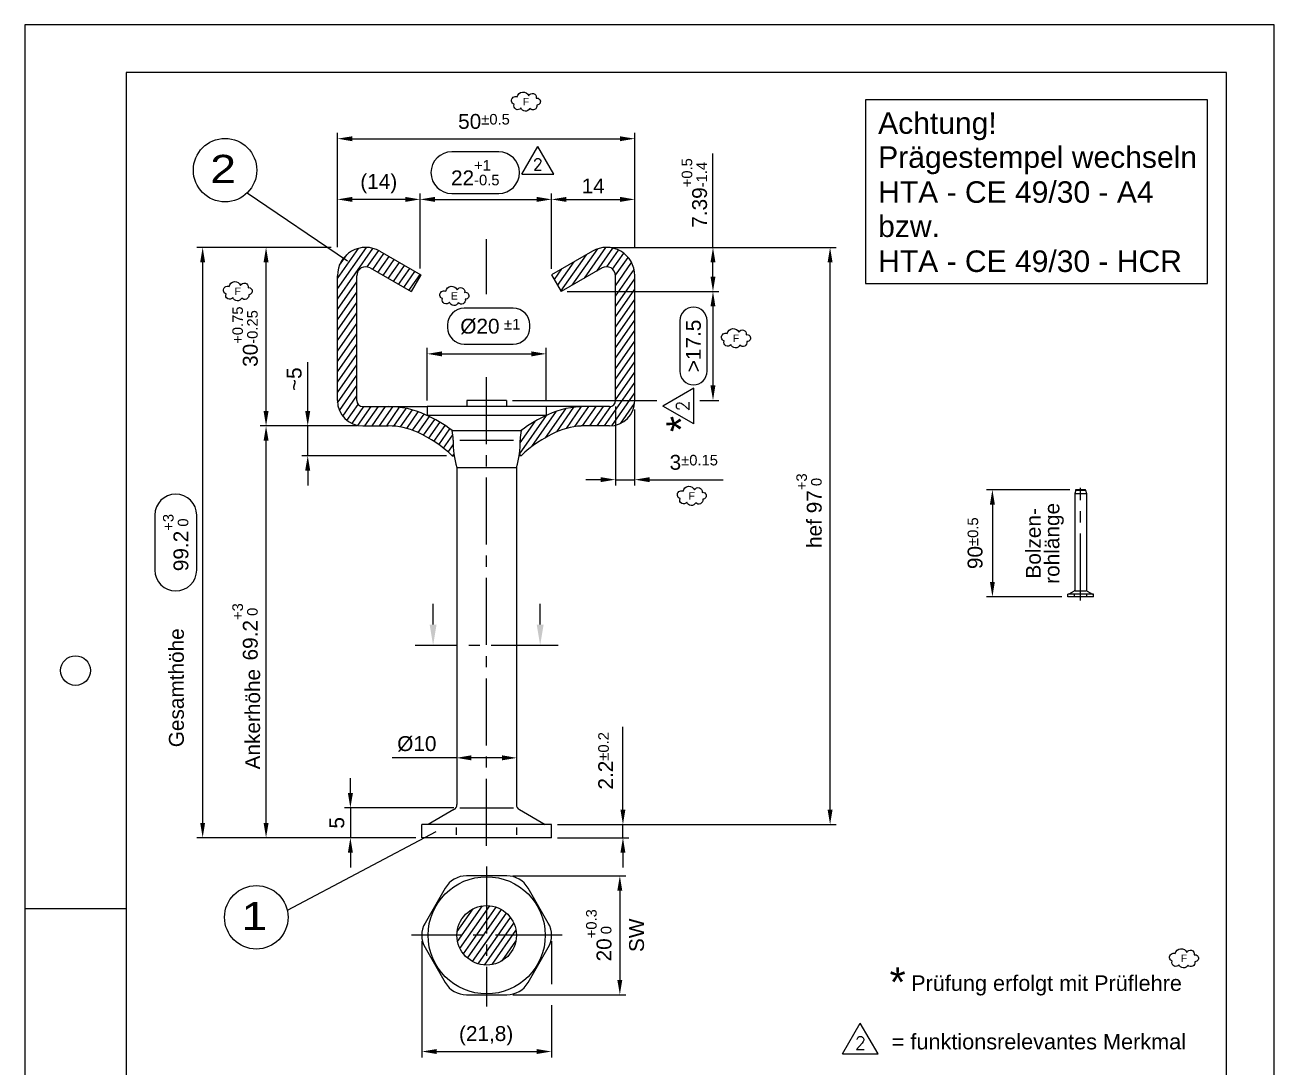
# Model space of a CAD drawing. Extents: x 671 to 881, y 43 to 340.
# Drawn here: x 671 to 881, y 165.2 to 340.3 of the extents above; entities that cross this region are included whole.
import ezdxf
from ezdxf.enums import TextEntityAlignment as Align

# ---------------------------------------------------------------- set-up
doc = ezdxf.new("R2010")
doc.units = 0
doc.header["$LTSCALE"] = 15
doc.header["$PDMODE"] = 3
doc.header["$PDSIZE"] = -3
doc.linetypes.add('MITTE2', pattern=[1.125, 0.75, -0.125, 0.125, -0.125])
doc.layers.get('0').update_dxf_attribs({"linetype": 'CONTINUOUS'})
doc.layers.get('DEFPOINTS').update_dxf_attribs({"linetype": 'CONTINUOUS'})
for name, color, linetype in [('1', 1, 'CONTINUOUS'), ('ACHSEN', 1, 'MITTE2'), ('Bemassung', 1, 'CONTINUOUS'), ('MASSLINIEN', 2, 'CONTINUOUS'), ('RAHMEN', 7, 'CONTINUOUS'), ('SCHRAFFUR', 1, 'CONTINUOUS'), ('Text', 7, 'CONTINUOUS'), ('TEXT3', 3, 'CONTINUOUS')]:
    doc.layers.add(name, color=color, linetype=linetype)
doc.layers.add('AM_5', color=3, linetype='CONTINUOUS', lineweight=25)
doc.styles.add('ARIAL', font='arial.ttf', dxfattribs={"height": 5})
doc.styles.add('ARIAL03', font='arial.ttf', dxfattribs={"height": 3})
doc.styles.add('Bemassung', font='arial.ttf', dxfattribs={"height": 2.5})
doc.styles.add('DREI', font='arial.ttf', dxfattribs={"height": 2.5})
doc.styles.get("Standard").update_dxf_attribs({"font": 'txt.shx'})
doc.dimstyles.new('Halfen-deha$0', dxfattribs={"dimtxt": 2.5, "dimasz": 2.5, "dimexe": 1, "dimexo": 1, "dimgap": 1, "dimtad": 1, "dimdsep": 46, "dimtxsty": 'Bemassung', "dimcen": 0, "dimclrd": 1, "dimclre": 1, "dimclrt": 7, "dimadec": 0, "dimazin": 2, "dimtp": 0.1, "dimtm": 0.1, "dimtfac": 0.71, "dimtmove": 0, "dimatfit": 3, "dimfxl": 1, "dimlwd": -1, "dimlwe": -1, "dimarcsym": 0})

# ---------------------------------------------------------------- blocks, each defined once
blk = doc.blocks.new('DIN A4 Hoch')
at = {"layer": '1'}
blk.add_line((0, 148.5), (17, 148.5), dxfattribs=at)
blk.add_circle((8.5, 188.5), 2.5, dxfattribs=at)
at = {"layer": 'RAHMEN'}
for p, q in [((210, 297), (0, 297)), ((0, 297), (0, 0)), ((210, 0), (210, 297)), ((17, 289), (17, 8)), ((202, 289), (17, 289)), ((202, 8), (202, 289))]:
    blk.add_line(p, q, dxfattribs=at)
blk = doc.blocks.new('*X34')
at = {"color": 0}
for p, q in [((84.41, 232.13), (89.27, 239.08)), ((84.41, 230.39), (90.38, 238.92)), ((84.41, 233.88), (87.94, 238.92)), ((84.76, 236.12), (85.97, 237.85)), ((89.43, 235.81), (91.35, 238.55)), ((90.35, 235.38), (92.22, 238.05)), ((91.22, 234.88), (93.09, 237.55)), ((92.08, 234.37), (93.96, 237.05)), ((92.95, 233.87), (94.83, 236.54)), ((93.82, 233.37), (95.69, 236.04)), ((94.69, 232.87), (96.56, 235.54)), ((84.41, 228.65), (87.66, 233.29)), ((95.56, 232.37), (97.43, 235.04)), ((96.43, 231.86), (98.3, 234.54)), ((84.41, 226.9), (87.66, 231.54)), ((84.41, 225.16), (87.66, 229.8)), ((84.41, 223.42), (87.66, 228.06)), ((84.41, 221.67), (87.66, 226.31)), ((84.41, 219.93), (87.66, 224.57)), ((84.41, 218.19), (87.66, 222.83)), ((84.41, 216.44), (87.66, 221.08)), ((84.41, 214.7), (87.66, 219.34)), ((84.43, 212.98), (87.66, 217.6)), ((84.74, 211.69), (87.66, 215.85)), ((85.3, 210.73), (87.66, 214.11)), ((86.01, 210.01), (87.89, 212.69)), ((86.86, 209.48), (88.86, 212.33)), ((87.86, 209.16), (90.08, 212.33)), ((89.02, 209.08), (91.3, 212.33)), ((90.24, 209.08), (92.52, 212.33)), ((91.46, 209.08), (93.73, 212.31)), ((92.69, 209.08), (94.87, 212.21)), ((93.88, 209.04), (95.97, 212.02)), ((95, 208.9), (97.01, 211.77)), ((96.06, 208.66), (98.01, 211.45)), ((97.05, 208.34), (98.97, 211.07)), ((98, 207.95), (99.88, 210.64)), ((98.9, 207.5), (100.78, 210.18)), ((99.78, 207.01), (101.65, 209.68)), ((100.64, 206.49), (102.5, 209.15)), ((101.46, 205.92), (103.33, 208.59)), ((102.26, 205.33), (103.83, 207.56)), ((103.04, 204.69), (103.88, 205.88))]:
    blk.add_line(p, q, dxfattribs=at)
blk = doc.blocks.new('*X35')
at = {"color": 0}
for p, q in [((121.99, 231.75), (126.26, 237.85)), ((123.9, 232.73), (128.17, 238.84)), ((125.95, 233.92), (129.56, 239.08)), ((128, 235.1), (130.7, 238.96)), ((129.73, 235.83), (131.69, 238.63)), ((130.67, 235.44), (132.54, 238.11)), ((131.16, 234.39), (133.28, 237.41)), ((120.88, 233.66), (122.16, 235.48)), ((121.43, 232.7), (124.21, 236.67)), ((131.16, 232.65), (133.88, 236.52)), ((131.16, 230.9), (134.29, 235.38)), ((131.16, 229.16), (134.41, 233.8)), ((131.16, 227.42), (134.41, 232.06)), ((131.16, 225.67), (134.41, 230.32)), ((131.16, 223.93), (134.41, 228.57)), ((131.16, 222.19), (134.41, 226.83)), ((131.16, 220.44), (134.41, 225.09)), ((131.16, 218.7), (134.41, 223.34)), ((131.16, 216.96), (134.41, 221.6)), ((131.16, 215.21), (134.41, 219.86)), ((129.31, 209.08), (134.41, 216.37)), ((131.16, 213.47), (134.41, 218.11)), ((130.54, 209.1), (134.41, 214.63)), ((121.28, 208.07), (124.18, 212.21)), ((122.91, 208.65), (125.47, 212.32)), ((124.34, 208.96), (126.7, 212.33)), ((125.64, 209.07), (127.92, 212.33)), ((126.87, 209.08), (129.14, 212.33)), ((128.09, 209.08), (130.38, 212.35)), ((132.06, 209.53), (134.38, 212.84)), ((115.01, 204.35), (119.57, 210.86)), ((117.12, 205.62), (121.27, 211.55)), ((119.38, 207.1), (122.79, 211.97)), ((115.13, 206.26), (117.64, 209.85)), ((115.3, 208.25), (115.39, 208.39))]:
    blk.add_line(p, q, dxfattribs=at)
blk = doc.blocks.new('*X36')
at = {"color": 0}
for p, q in [((104.54, 126.63), (107.21, 130.44)), ((104.6, 124.98), (108.78, 130.95)), ((105, 123.81), (110.02, 130.97)), ((105.58, 122.89), (111.08, 130.74)), ((106.29, 122.16), (112.01, 130.33)), ((107.12, 121.6), (112.82, 129.74)), ((108.07, 121.21), (113.51, 128.99)), ((109.15, 121.01), (114.07, 128.04)), ((110.42, 121.09), (114.43, 126.82)), ((112.09, 121.72), (114.41, 125.03))]:
    blk.add_line(p, q, dxfattribs=at)
blk = doc.blocks.new('*D55')
at = {"layer": 'DEFPOINTS', "color": 0, "transparency": 16777216}
for p in [(847.64, 262.23), (833.64, 244.23), (846.3, 244.23)]:
    blk.add_point(p, dxfattribs=at)
at = {"layer": 'TEXT3', "color": 1, "transparency": 16777216}
for p, q in [((846.64, 262.23), (832.64, 262.23)), ((833.64, 259.73), (833.64, 246.73)), ((845.3, 244.23), (832.64, 244.23))]:
    blk.add_line(p, q, dxfattribs=at)
for points in [[(833.22, 259.73), (834.05, 259.73), (833.64, 262.23)], [(833.22, 246.73), (834.05, 246.73), (833.64, 244.23)]]:
    blk.add_solid(points, dxfattribs=at)
at = {"layer": 'TEXT3', "color": 7, "transparency": 16777216, "insert": (830.74, 253.23), "char_height": 2.5, "attachment_point": 5, "rotation": 90, "style": 'Bemassung'}
blk.add_mtext('90{}{\\A0;{\\H1.5x;}{\\A2;\\H0.71x;\\C3;%%p0.5}}', dxfattribs=at)
blk = doc.blocks.new('*D56')
at = {"layer": 'AM_5', "color": 1, "transparency": 16777216}
for p, q in [((738.61, 277.19), (738.61, 286.05)), ((758.61, 277.19), (758.61, 286.05)), ((741.11, 285.05), (756.11, 285.05))]:
    blk.add_line(p, q, dxfattribs=at)
for points in [[(741.11, 285.47), (741.11, 284.63), (738.61, 285.05)], [(756.11, 285.47), (756.11, 284.63), (758.61, 285.05)]]:
    blk.add_solid(points, dxfattribs=at)
at = {"layer": 'DEFPOINTS', "color": 0, "transparency": 16777216}
for p in [(758.61, 285.05), (738.61, 276.19), (758.61, 276.19)]:
    blk.add_point(p, dxfattribs=at)
blk = doc.blocks.new('*D57')
at = {"layer": 'AM_5', "color": 1, "transparency": 16777216}
for p, q in [((750.63, 319.01), (742.75, 319.01)), ((737.41, 299.4), (737.41, 312.01)), ((739.91, 311.01), (757.02, 311.01)), ((742.75, 312.01), (750.63, 312.01)), ((759.52, 299.34), (759.52, 312.01))]:
    blk.add_line(p, q, dxfattribs=at)
at = {"layer": 'AM_5', "color": 1, "linetype": 'Continuous', "transparency": 16777216}
for centre, start, end in [((742.75, 315.51), 90, 270), ((750.63, 315.51), 270, 90)]:
    blk.add_arc(centre, 3.5, start, end, dxfattribs=at)
at = {"layer": 'AM_5', "color": 1, "transparency": 16777216}
for points in [[(739.91, 311.43), (739.91, 310.59), (737.41, 311.01)], [(757.02, 311.43), (757.02, 310.59), (759.52, 311.01)]]:
    blk.add_solid(points, dxfattribs=at)
at = {"layer": 'DEFPOINTS', "color": 0, "transparency": 16777216}
for p in [(759.52, 311.01), (737.41, 298.4), (759.52, 298.34)]:
    blk.add_point(p, dxfattribs=at)
at = {"layer": 'AM_5', "color": 7, "transparency": 16777216, "insert": (746.69, 315.51), "char_height": 2.5, "attachment_point": 5, "style": 'Bemassung'}
blk.add_mtext('22{}{\\A0;{\\H2x;}{\\A2;\\H0.71x;\\C3;\\S+1^ -0.5;}}', dxfattribs=at)
blk = doc.blocks.new('*D58')
at = {"layer": 'AM_5', "color": 1, "transparency": 16777216}
for p, q in [((723.52, 303.99), (723.52, 322.21)), ((773.52, 303.99), (773.52, 322.21)), ((726.02, 321.21), (771.02, 321.21))]:
    blk.add_line(p, q, dxfattribs=at)
for points in [[(726.02, 321.62), (726.02, 320.79), (723.52, 321.21)], [(771.02, 321.62), (771.02, 320.79), (773.52, 321.21)]]:
    blk.add_solid(points, dxfattribs=at)
at = {"layer": 'DEFPOINTS', "color": 0, "transparency": 16777216}
for p in [(773.52, 321.21), (723.52, 302.99), (773.52, 302.99)]:
    blk.add_point(p, dxfattribs=at)
at = {"layer": 'AM_5', "color": 7, "transparency": 16777216, "insert": (748.16, 324.1), "char_height": 2.5, "attachment_point": 5, "style": 'Bemassung'}
blk.add_mtext('50{}{\\A0;{\\H1.5x;}{\\A2;\\H0.71x;\\C3;%%p0.5}}', dxfattribs=at)
blk = doc.blocks.new('*D59')
at = {"layer": 'AM_5', "color": 1, "transparency": 16777216}
for p, q in [((718.52, 275.44), (718.52, 283.64)), ((726.77, 272.94), (717.52, 272.94)), ((718.52, 267.94), (718.52, 272.94)), ((741.83, 267.94), (717.52, 267.94)), ((718.52, 265.44), (718.52, 262.94))]:
    blk.add_line(p, q, dxfattribs=at)
for points in [[(718.1, 275.44), (718.94, 275.44), (718.52, 272.94)], [(718.1, 265.44), (718.94, 265.44), (718.52, 267.94)]]:
    blk.add_solid(points, dxfattribs=at)
at = {"layer": 'DEFPOINTS', "color": 0, "transparency": 16777216}
for p in [(718.52, 272.94), (727.77, 272.94), (742.83, 267.94)]:
    blk.add_point(p, dxfattribs=at)
at = {"layer": 'AM_5', "color": 7, "transparency": 16777216, "insert": (716.25, 280.79), "char_height": 2.5, "attachment_point": 5, "rotation": 90, "style": 'Bemassung'}
blk.add_mtext('~5', dxfattribs=at)
blk = doc.blocks.new('*D60')
at = {"layer": 'AM_5', "color": 1, "transparency": 16777216}
for p, q in [((725.7, 211.24), (725.7, 213.74)), ((743.1, 208.74), (724.7, 208.74)), ((725.7, 208.74), (725.7, 203.74)), ((736.7, 203.74), (724.7, 203.74)), ((725.7, 201.24), (725.7, 198.74))]:
    blk.add_line(p, q, dxfattribs=at)
for points in [[(725.28, 211.24), (726.12, 211.24), (725.7, 208.74)], [(725.28, 201.24), (726.12, 201.24), (725.7, 203.74)]]:
    blk.add_solid(points, dxfattribs=at)
at = {"layer": 'DEFPOINTS', "color": 0, "transparency": 16777216}
for p in [(744.1, 208.74), (725.7, 203.74), (737.7, 203.74)]:
    blk.add_point(p, dxfattribs=at)
at = {"layer": 'AM_5', "color": 7, "transparency": 16777216, "insert": (723.43, 206.24), "char_height": 2.5, "attachment_point": 5, "rotation": 90, "style": 'Bemassung'}
blk.add_mtext('5', dxfattribs=at)
blk = doc.blocks.new('*D61')
at = {"layer": 'AM_5', "color": 1, "transparency": 16777216}
for p, q in [((743.51, 217.16), (732.72, 217.16)), ((751.2, 217.16), (746.01, 217.16))]:
    blk.add_line(p, q, dxfattribs=at)
for points in [[(746.01, 217.58), (746.01, 216.75), (743.51, 217.16)], [(751.2, 217.58), (751.2, 216.75), (753.7, 217.16)]]:
    blk.add_solid(points, dxfattribs=at)
at = {"layer": 'DEFPOINTS', "color": 0, "transparency": 16777216}
for p in [(743.51, 217.16), (753.7, 217.16), (753.7, 217.16)]:
    blk.add_point(p, dxfattribs=at)
at = {"layer": 'AM_5', "color": 7, "transparency": 16777216, "insert": (736.87, 219.51), "char_height": 2.5, "attachment_point": 5, "style": 'Bemassung'}
blk.add_mtext('%%c10', dxfattribs=at)
blk = doc.blocks.new('*D62')
at = {"layer": 'AM_5', "color": 1, "transparency": 16777216}
for p, q in [((771.52, 208.44), (771.52, 222.37)), ((760.52, 205.94), (772.52, 205.94)), ((771.52, 203.74), (771.52, 205.94)), ((760.52, 203.74), (772.52, 203.74)), ((771.52, 201.24), (771.52, 198.74))]:
    blk.add_line(p, q, dxfattribs=at)
for points in [[(771.1, 208.44), (771.93, 208.44), (771.52, 205.94)], [(771.1, 201.24), (771.93, 201.24), (771.52, 203.74)]]:
    blk.add_solid(points, dxfattribs=at)
at = {"layer": 'DEFPOINTS', "color": 0, "transparency": 16777216}
for p in [(759.52, 205.94), (771.52, 205.94), (759.52, 203.74)]:
    blk.add_point(p, dxfattribs=at)
at = {"layer": 'AM_5', "color": 7, "transparency": 16777216, "insert": (768.63, 216.66), "char_height": 2.5, "attachment_point": 5, "rotation": 90, "style": 'Bemassung'}
blk.add_mtext('2.2{}{\\A0;{\\H1.5x;}{\\A2;\\H0.71x;\\C3;%%p0.2}}', dxfattribs=at)
blk = doc.blocks.new('*D63')
at = {"layer": 'AM_5', "color": 1, "transparency": 16777216}
for p, q in [((769.67, 302.94), (807.35, 302.94)), ((806.35, 208.44), (806.35, 300.44)), ((765.48, 205.94), (807.35, 205.94))]:
    blk.add_line(p, q, dxfattribs=at)
for points in [[(805.93, 300.44), (806.76, 300.44), (806.35, 302.94)], [(805.93, 208.44), (806.76, 208.44), (806.35, 205.94)]]:
    blk.add_solid(points, dxfattribs=at)
at = {"layer": 'DEFPOINTS', "color": 0, "transparency": 16777216}
for p in [(768.67, 302.94), (806.35, 302.94), (764.48, 205.94)]:
    blk.add_point(p, dxfattribs=at)
at = {"layer": 'AM_5', "color": 7, "transparency": 16777216, "insert": (802.82, 258.7), "char_height": 2.5, "attachment_point": 5, "rotation": 90, "style": 'Bemassung'}
blk.add_mtext('hef 97{}{\\A0;{\\H2x;}{\\A2;\\H0.71x;\\C3;\\S+3^  0;}}', dxfattribs=at)
blk = doc.blocks.new('*D64')
at = {"layer": 'AM_5', "color": 1, "transparency": 16777216}
for p, q in [((770.27, 276.19), (770.27, 262.91)), ((773.49, 275.7), (773.49, 262.91)), ((767.77, 263.91), (765.27, 263.91)), ((770.27, 263.91), (773.49, 263.91)), ((775.99, 263.91), (788.38, 263.91))]:
    blk.add_line(p, q, dxfattribs=at)
for points in [[(767.77, 264.33), (767.77, 263.5), (770.27, 263.91)], [(775.99, 264.33), (775.99, 263.5), (773.49, 263.91)]]:
    blk.add_solid(points, dxfattribs=at)
at = {"layer": 'DEFPOINTS', "color": 0, "transparency": 16777216}
for p in [(770.27, 277.19), (773.49, 276.7), (773.49, 263.91)]:
    blk.add_point(p, dxfattribs=at)
at = {"layer": 'AM_5', "color": 7, "transparency": 16777216, "insert": (783.43, 266.81), "char_height": 2.5, "attachment_point": 5, "style": 'Bemassung'}
blk.add_mtext('3{\\H1.5x;}{}{\\A0;{\\H1.5x;}{\\A2;\\H0.71x;\\C3;%%p0.15}}', dxfattribs=at)
blk = doc.blocks.new('*D65')
at = {"layer": 'AM_5', "color": 1, "transparency": 16777216}
for p, q in [((717.52, 272.94), (710.52, 272.94)), ((711.52, 206.24), (711.52, 270.44)), ((735.7, 203.74), (710.52, 203.74))]:
    blk.add_line(p, q, dxfattribs=at)
for points in [[(711.1, 270.44), (711.94, 270.44), (711.52, 272.94)], [(711.1, 206.24), (711.94, 206.24), (711.52, 203.74)]]:
    blk.add_solid(points, dxfattribs=at)
at = {"layer": 'DEFPOINTS', "color": 0, "transparency": 16777216}
for p in [(711.52, 272.94), (718.52, 272.94), (736.7, 203.74)]:
    blk.add_point(p, dxfattribs=at)
at = {"layer": 'AM_5', "color": 7, "transparency": 16777216, "insert": (708, 238.34), "char_height": 2.5, "attachment_point": 5, "rotation": 90, "style": 'Bemassung'}
blk.add_mtext('69.2{}{\\A0;{\\H2x;}{\\A2;\\H0.71x;\\C3;\\S+3^  0;}}', dxfattribs=at)
blk = doc.blocks.new('*D66')
at = {"layer": 'AM_5', "color": 1, "transparency": 16777216}
for p, q in [((722.47, 302.94), (710.52, 302.94)), ((711.52, 275.44), (711.52, 300.44)), ((717.52, 272.94), (710.52, 272.94))]:
    blk.add_line(p, q, dxfattribs=at)
for points in [[(711.1, 300.44), (711.94, 300.44), (711.52, 302.94)], [(711.1, 275.44), (711.94, 275.44), (711.52, 272.94)]]:
    blk.add_solid(points, dxfattribs=at)
at = {"layer": 'DEFPOINTS', "color": 0, "transparency": 16777216}
for p in [(711.52, 302.94), (723.47, 302.94), (718.52, 272.94)]:
    blk.add_point(p, dxfattribs=at)
at = {"layer": 'AM_5', "color": 7, "transparency": 16777216, "insert": (708, 287.94), "char_height": 2.5, "attachment_point": 5, "rotation": 90, "style": 'Bemassung'}
blk.add_mtext('30{}{\\A0;{\\H2x;}{\\A2;\\H0.71x;\\C3;\\S+0.75^ -0.25;}}', dxfattribs=at)
blk = doc.blocks.new('*D67')
at = {"layer": 'AM_5', "color": 1, "transparency": 16777216}
for p, q in [((722.47, 302.94), (699.86, 302.94)), ((700.86, 300.44), (700.86, 206.24)), ((692.81, 257.96), (692.81, 248.73)), ((699.86, 248.73), (699.86, 257.96)), ((724.7, 203.74), (699.86, 203.74))]:
    blk.add_line(p, q, dxfattribs=at)
at = {"layer": 'AM_5', "color": 1, "linetype": 'Continuous', "transparency": 16777216}
for centre, start, end in [((696.34, 257.96), 0, 180), ((696.34, 248.73), 180, 360)]:
    blk.add_arc(centre, 3.52, start, end, dxfattribs=at)
at = {"layer": 'AM_5', "color": 1, "transparency": 16777216}
for points in [[(700.44, 300.44), (701.27, 300.44), (700.86, 302.94)], [(700.44, 206.24), (701.27, 206.24), (700.86, 203.74)]]:
    blk.add_solid(points, dxfattribs=at)
at = {"layer": 'DEFPOINTS', "color": 0, "transparency": 16777216}
for p in [(723.47, 302.94), (700.86, 203.74), (725.7, 203.74)]:
    blk.add_point(p, dxfattribs=at)
at = {"layer": 'AM_5', "color": 7, "transparency": 16777216, "insert": (696.34, 253.34), "char_height": 2.5, "attachment_point": 5, "rotation": 90, "style": 'Bemassung'}
blk.add_mtext('99.2{}{\\A0;{\\H2x;}{\\A2;\\H0.71x;\\C3;\\S+3^  0;}}', dxfattribs=at)
blk = doc.blocks.new('*D68')
at = {"layer": 'AM_5', "color": 1, "transparency": 16777216}
for p, q in [((753, 197.34), (772, 197.34)), ((771, 194.84), (771, 179.84)), ((753, 177.34), (772, 177.34))]:
    blk.add_line(p, q, dxfattribs=at)
for points in [[(770.58, 194.84), (771.41, 194.84), (771, 197.34)], [(770.58, 179.84), (771.41, 179.84), (771, 177.34)]]:
    blk.add_solid(points, dxfattribs=at)
at = {"layer": 'DEFPOINTS', "color": 0, "transparency": 16777216}
for p in [(752, 197.34), (752, 177.34), (771, 177.34)]:
    blk.add_point(p, dxfattribs=at)
at = {"layer": 'AM_5', "color": 7, "transparency": 16777216, "insert": (767.47, 187.34), "char_height": 2.5, "attachment_point": 5, "rotation": 90, "style": 'Bemassung'}
blk.add_mtext('20{}{\\A0;{\\H2x;}{\\A2;\\H0.71x;\\C3;\\S+0.3^  0;}}', dxfattribs=at)
blk = doc.blocks.new('*D69')
at = {"layer": 'AM_5', "color": 1, "transparency": 16777216}
for p, q in [((737.7, 186.34), (737.7, 166.81)), ((759.52, 186.34), (759.52, 179.13)), ((759.52, 175.58), (759.52, 166.81)), ((740.2, 167.81), (757.02, 167.81))]:
    blk.add_line(p, q, dxfattribs=at)
for points in [[(740.2, 168.22), (740.2, 167.39), (737.7, 167.81)], [(757.02, 168.22), (757.02, 167.39), (759.52, 167.81)]]:
    blk.add_solid(points, dxfattribs=at)
at = {"layer": 'DEFPOINTS', "color": 0, "transparency": 16777216}
for p in [(737.7, 187.34), (759.52, 187.34), (759.52, 167.81)]:
    blk.add_point(p, dxfattribs=at)
at = {"layer": 'AM_5', "color": 7, "transparency": 16777216, "insert": (748.52, 170.45), "char_height": 2.5, "attachment_point": 5, "style": 'Bemassung'}
blk.add_mtext('(21,8)', dxfattribs=at)
blk = doc.blocks.new('*D70')
at = {"layer": 'AM_5', "color": 1, "transparency": 16777216}
for p, q in [((759.52, 300.34), (759.52, 312.01)), ((762.02, 311.01), (771.02, 311.01)), ((773.52, 304.99), (773.52, 312.01))]:
    blk.add_line(p, q, dxfattribs=at)
for points in [[(762.02, 311.43), (762.02, 310.59), (759.52, 311.01)], [(771.02, 311.43), (771.02, 310.59), (773.52, 311.01)]]:
    blk.add_solid(points, dxfattribs=at)
at = {"layer": 'DEFPOINTS', "color": 0, "transparency": 16777216}
for p in [(773.52, 311.01), (773.52, 303.99), (759.52, 299.34)]:
    blk.add_point(p, dxfattribs=at)
at = {"layer": 'AM_5', "color": 7, "transparency": 16777216, "insert": (766.52, 313.27), "char_height": 2.5, "attachment_point": 5, "style": 'Bemassung'}
blk.add_mtext('14', dxfattribs=at)
blk = doc.blocks.new('*D71')
at = {"layer": 'AM_5', "color": 1, "transparency": 16777216}
for p, q in [((723.52, 304.99), (723.52, 312.01)), ((734.91, 311.01), (726.02, 311.01)), ((737.41, 300.4), (737.41, 312.01))]:
    blk.add_line(p, q, dxfattribs=at)
for points in [[(726.02, 311.43), (726.02, 310.59), (723.52, 311.01)], [(734.91, 311.43), (734.91, 310.59), (737.41, 311.01)]]:
    blk.add_solid(points, dxfattribs=at)
at = {"layer": 'DEFPOINTS', "color": 0, "transparency": 16777216}
for p in [(723.52, 311.01), (723.52, 303.99), (737.41, 299.4)]:
    blk.add_point(p, dxfattribs=at)
at = {"layer": 'AM_5', "color": 7, "transparency": 16777216, "insert": (730.47, 313.65), "char_height": 2.5, "attachment_point": 5, "style": 'Bemassung'}
blk.add_mtext('(14)', dxfattribs=at)
blk = doc.blocks.new('*D72')
at = {"layer": 'AM_5', "color": 1, "transparency": 16777216}
for p, q in [((786.66, 302.94), (786.66, 318.73)), ((770.67, 302.94), (787.66, 302.94)), ((786.66, 298.02), (786.66, 300.44)), ((762.14, 295.52), (787.66, 295.52))]:
    blk.add_line(p, q, dxfattribs=at)
for points in [[(786.24, 300.44), (787.07, 300.44), (786.66, 302.94)], [(786.24, 298.02), (787.07, 298.02), (786.66, 295.52)]]:
    blk.add_solid(points, dxfattribs=at)
at = {"layer": 'DEFPOINTS', "color": 0, "transparency": 16777216}
for p in [(769.67, 302.94), (786.66, 302.94), (761.14, 295.52)]:
    blk.add_point(p, dxfattribs=at)
at = {"layer": 'AM_5', "color": 7, "transparency": 16777216, "insert": (783.54, 312.09), "char_height": 2.5, "attachment_point": 5, "rotation": 90, "style": 'Bemassung'}
blk.add_mtext('7.39{}{\\H0.71x;\\C3;\\S+0.5^ -1.4;}', dxfattribs=at)
blk = doc.blocks.new('WolkeE')
at = {"layer": 'Bemassung'}
blk.add_lwpolyline([(6.65, 7.2, -0.747571), (10.52, 7.6, -0.899606), (13.02, 6.81, -1.115092), (13.23, 4.47, -0.783787), (10.89, 3.32, -0.67069), (7.87, 3.48, -0.916501), (5.61, 4.7, -1.047937)], format="xyb", close=True, dxfattribs=at)
at = {"insert": (9.56, 5.6), "char_height": 2.5, "width": 4.2347, "attachment_point": 5, "style": 'ARIAL'}
blk.add_mtext('E', dxfattribs=at)
blk = doc.blocks.new('WolkeE_')
at = {"layer": 'Bemassung', "xscale": 0.5, "yscale": 0.5, "zscale": 0.5}
blk.add_blockref('WolkeE', (-4.78, -2.8), dxfattribs=at)
blk = doc.blocks.new('WolkeF')
at = {"layer": 'Bemassung'}
blk.add_lwpolyline([(6.65, 7.2, -0.747571), (10.52, 7.6, -0.899606), (13.02, 6.81, -1.115092), (13.23, 4.47, -0.783787), (10.89, 3.32, -0.67069), (7.87, 3.48, -0.916501), (5.61, 4.7, -1.047937)], format="xyb", close=True, dxfattribs=at)
at = {"insert": (9.56, 5.6), "char_height": 2.5, "width": 4.2347, "attachment_point": 5, "style": 'ARIAL'}
blk.add_mtext('F', dxfattribs=at)
blk = doc.blocks.new('WolkeF_')
at = {"layer": 'Bemassung', "xscale": 0.5, "yscale": 0.5, "zscale": 0.5}
blk.add_blockref('WolkeF', (-4.78, -2.8), dxfattribs=at)
blk = doc.blocks.new('*D75')
at = {"layer": 'AM_5', "color": 1, "linetype": 'ByBlock', "transparency": 16777216}
for p, q in [((762.14, 295.52), (787.66, 295.52)), ((786.66, 293.02), (786.66, 279.74)), ((752.96, 277.24), (777.22, 277.24)), ((784.43, 277.24), (787.66, 277.24))]:
    blk.add_line(p, q, dxfattribs=at)
at = {"layer": 'AM_5', "color": 1, "transparency": 16777216}
for p, q in [((781.1, 290.63), (781.1, 282.13)), ((785.66, 282.13), (785.66, 290.63))]:
    blk.add_line(p, q, dxfattribs=at)
at = {"layer": 'AM_5', "color": 1, "linetype": 'Continuous', "transparency": 16777216}
for centre, start, end in [((783.38, 290.63), 0, 180), ((783.38, 282.13), 180, 360)]:
    blk.add_arc(centre, 2.28, start, end, dxfattribs=at)
at = {"layer": 'AM_5', "color": 1, "transparency": 16777216}
for points in [[(786.24, 293.02), (787.07, 293.02), (786.66, 295.52)], [(786.24, 279.74), (787.07, 279.74), (786.66, 277.24)]]:
    blk.add_solid(points, dxfattribs=at)
at = {"layer": 'DEFPOINTS', "color": 0, "transparency": 16777216}
for p in [(761.14, 295.52), (751.96, 277.24), (786.66, 277.24)]:
    blk.add_point(p, dxfattribs=at)
at = {"layer": 'AM_5', "color": 7, "transparency": 16777216, "insert": (783.38, 286.38), "char_height": 2.5, "attachment_point": 5, "rotation": 90, "style": 'Bemassung'}
blk.add_mtext('>17.5', dxfattribs=at)

msp = doc.modelspace()

# ---------------------------------------------------------------- linework, layer by layer
at = {"layer": '1'}
for p, q in [((754.508, 315.233), (757.202, 319.898)), ((759.895, 315.233), (757.202, 319.898)), ((754.508, 315.233), (759.895, 315.233)), ((783.416, 279.268), (778.233, 276.275)), ((783.416, 273.283), (783.416, 279.268)), ((783.416, 273.283), (778.233, 276.275)), ((808.44, 167.395), (811.433, 172.578)), ((814.425, 167.395), (811.433, 172.578)), ((808.44, 167.395), (814.425, 167.395))]:
    msp.add_line(p, q, dxfattribs=at)
at = {"layer": 'ACHSEN'}
for p, q in [((748.608, 295.057), (748.608, 304.327)), ((748.608, 202.39), (748.608, 282.755)), ((848.478, 243.614), (848.478, 262.556)), ((760.608, 236.068), (736.608, 236.068)), ((748.608, 198.902), (748.608, 175.352)), ((761.325, 187.339), (735.951, 187.339))]:
    msp.add_line(p, q, dxfattribs=at)
at = {"layer": 'DEFPOINTS', "color": 0, "linetype": 'ByBlock'}
for p in [(728.27, 302.942), (768.77, 302.942), (759.52, 298.337), (759.52, 298.337), (723.52, 298.192), (773.52, 298.192), (738.608, 276.192), (758.608, 276.192), (770.27, 277.192), (773.52, 277.192), (727.77, 272.942), (727.77, 272.942), (742.832, 267.942), (743.108, 208.454), (744.1, 208.742), (759.517, 205.942), (737.699, 203.742), (759.517, 203.742), (752, 197.339), (737.699, 187.339), (759.517, 187.339), (752, 177.339)]:
    msp.add_point(p, dxfattribs=at)
at = {"layer": 'SCHRAFFUR'}
for p, q in [((723.52, 302.988), (723.52, 320.942)), ((773.52, 302.988), (773.52, 320.942)), ((753.09, 292.706), (744.828, 292.706)), ((742.05, 289.928), (742.05, 289.466)), ((755.868, 289.466), (755.868, 289.928)), ((744.828, 286.687), (753.09, 286.687)), ((718.52, 276.442), (718.52, 279.942)), ((744.108, 270.57), (753.108, 270.57)), ((844.296, 244.234), (834.638, 244.234)), ((847.459, 244.334), (847.459, 244.574)), ((847.576, 245.234), (849.379, 245.234)), ((849.497, 244.334), (849.497, 244.574)), ((739.608, 239.568), (739.608, 243.068)), ((757.608, 239.568), (757.608, 243.068)), ((744.1, 208.742), (753.116, 208.742)), ((743.514, 204.242), (743.514, 205.442)), ((753.701, 204.242), (753.701, 205.442))]:
    msp.add_line(p, q, dxfattribs=at)
for centre, start, end in [((744.828, 289.928), 90, 180), ((753.09, 289.928), 0, 90), ((744.828, 289.466), 180, 270), ((753.09, 289.466), 270, 0)]:
    msp.add_arc(centre, 2.779, start, end, dxfattribs=at)
for points in [[(739.024, 239.568), (740.191, 239.568), (739.608, 236.068)], [(757.024, 239.568), (758.191, 239.568), (757.608, 236.068)]]:
    msp.add_solid(points, dxfattribs=at)
at = {"layer": 'TEXT3'}
for p, q in [((869.792, 327.756), (812.324, 327.756)), ((812.324, 327.756), (812.324, 296.899)), ((869.792, 296.899), (869.792, 327.756)), ((725.218, 300.652), (708.321, 312.079)), ((730.645, 302.306), (737.52, 298.337)), ((766.395, 302.306), (759.52, 298.337)), ((729.02, 299.491), (735.895, 295.522)), ((737.52, 298.337), (735.895, 295.522)), ((759.52, 298.337), (761.145, 295.522)), ((768.02, 299.491), (761.145, 295.522)), ((723.52, 277.192), (723.52, 298.192)), ((726.77, 277.192), (726.77, 298.192)), ((770.27, 277.192), (770.27, 298.192)), ((773.52, 277.192), (773.52, 298.192)), ((812.324, 296.899), (869.792, 296.899)), ((751.955, 277.236), (745.26, 277.236)), ((745.26, 277.236), (745.26, 276.192)), ((751.955, 277.236), (751.955, 276.192)), ((727.77, 276.192), (738.608, 276.192)), ((758.608, 276.192), (738.608, 276.192)), ((738.608, 276.192), (738.608, 274.692)), ((758.608, 276.192), (758.608, 274.692)), ((769.27, 276.192), (758.608, 276.192)), ((758.608, 274.692), (738.608, 274.692)), ((727.77, 272.942), (732.066, 272.942)), ((742.79, 272.192), (754.425, 272.192)), ((769.27, 272.942), (764.48, 272.942)), ((742.832, 267.942), (743.103, 268.213)), ((742.832, 267.942), (743.142, 267.942)), ((754.383, 267.942), (754.073, 267.942)), ((754.383, 267.942), (754.112, 268.213)), ((743.608, 265.942), (753.608, 265.942)), ((743.608, 265.942), (743.608, 209.32)), ((753.608, 265.942), (753.608, 209.32)), ((847.638, 262.174), (847.478, 261.577)), ((847.478, 261.577), (847.478, 245.349)), ((847.478, 261.577), (849.478, 261.577)), ((847.638, 262.234), (849.318, 262.234)), ((847.638, 262.174), (847.638, 262.234)), ((847.638, 262.174), (849.318, 262.174)), ((849.318, 262.174), (849.318, 262.234)), ((849.318, 262.174), (849.478, 261.577)), ((849.478, 261.577), (849.478, 245.349)), ((850.66, 244.674), (846.296, 244.674)), ((846.296, 244.234), (846.296, 244.674)), ((850.66, 244.234), (846.296, 244.234)), ((847.378, 245.176), (846.508, 244.674)), ((849.578, 245.176), (850.448, 244.674)), ((850.66, 244.234), (850.66, 244.674)), ((743.108, 208.454), (738.758, 205.942)), ((754.108, 208.454), (758.457, 205.942)), ((759.517, 205.942), (737.699, 205.942)), ((737.699, 203.742), (737.699, 205.942)), ((759.517, 203.742), (759.517, 205.942)), ((740.04, 204.734), (715.085, 191.505)), ((759.517, 203.742), (737.699, 203.742)), ((752, 197.339), (745.216, 197.339)), ((741.643, 195.276), (738.252, 189.401)), ((758.964, 189.401), (755.572, 195.276)), ((738.252, 185.276), (741.643, 179.401)), ((755.572, 179.401), (758.964, 185.276)), ((745.216, 177.339), (752, 177.339))]:
    msp.add_line(p, q, dxfattribs=at)
for centre, radius in [((704.628, 315.927), 5.333), ((709.875, 190.364), 5.333), ((748.608, 187.339), 9.85), ((748.608, 187.339), 5)]:
    msp.add_circle(centre, radius, dxfattribs=at)
for centre, radius, start, end in [((728.27, 298.192), 4.75, 60, 180), ((768.77, 298.192), 4.75, 0, 120), ((728.27, 298.192), 1.5, 60, 180), ((768.77, 298.192), 1.5, 0, 120), ((727.77, 277.192), 4.25, 180, 270), ((727.77, 277.192), 1, 180, 270), ((732.066, 261.192), 15, 65.31643, 90), ((765.149, 261.192), 15, 90, 114.68357), ((769.27, 277.192), 1, 270, 0), ((769.27, 277.192), 4.25, 270, 0), ((727.707, 251.707), 25.439, 53.63602, 65.31643), ((769.508, 251.707), 25.439, 114.68357, 126.36398), ((732.066, 261.192), 11.75, 65.31643, 90), ((727.707, 251.707), 22.189, 47.02719, 65.31643), ((736.74, 270.624), 6.25, 359.5057, 14.53601), ((760.475, 270.624), 6.25, 165.46399, 180.4943), ((769.508, 251.707), 22.189, 114.68357, 132.97281), ((765.149, 261.192), 11.75, 90, 114.68357), ((756.73, 270.049), 13.75, 177.8296, 197.37755), ((736.74, 270.624), 6.25, 357.19072, 357.20103), ((740.485, 270.049), 13.75, 342.62245, 2.1704), ((760.475, 270.624), 6.25, 182.79897, 182.80928), ((847.278, 245.349), 0.2, 300, 0), ((849.678, 245.349), 0.2, 180, 240), ((742.608, 209.32), 1, 300, 0), ((754.608, 209.32), 1, 180, 240), ((745.216, 193.214), 4.125, 90, 150), ((752, 193.214), 4.125, 30, 90), ((741.824, 187.339), 4.125, 150, 210), ((755.392, 187.339), 4.125, 330, 30), ((745.216, 181.464), 4.125, 210, 270), ((752, 181.464), 4.125, 270, 330)]:
    msp.add_arc(centre, radius, start, end, dxfattribs=at)

# ---------------------------------------------------------------- block references
at = {"layer": 'MASSLINIEN'}
msp.add_blockref('DIN A4 Hoch', (670.986, 43.32), dxfattribs=at)
at = {"layer": 'SCHRAFFUR'}
for name, p in [('*X34', (639.108, 63.862)), ('*X35', (639.108, 63.862)), ('*X36', (639.108, 61.339))]:
    msp.add_blockref(name, p, dxfattribs=at)
at = {"layer": 'TEXT3'}
for name, p in [('WolkeF_', (755.204, 327.435)), ('WolkeF_', (706.765, 295.564)), ('WolkeE_', (743.178, 294.787)), ('WolkeF_', (790.526, 287.673)), ('WolkeF_', (783.091, 261.175)), ('WolkeF_', (865.847, 183.462))]:
    msp.add_blockref(name, p, dxfattribs=at)

# ---------------------------------------------------------------- texts
at = {"layer": '1'}
msp.add_text('2', height=1.924, dxfattribs=at).set_placement((756.391, 315.934))
at = {"layer": 'Text', "style": 'ARIAL03'}
for s, height, p in [('Achtung!', 3.6149, (814.432, 322.028)), ('Prägestempel wechseln', 3.61491, (814.432, 316.312)), ('HTA - CE 49/30 - A4', 3.61491, (814.432, 310.436)), ('bzw.', 3.6149, (814.432, 304.692)), ('HTA - CE 49/30 - HCR', 3.61491, (814.432, 298.816)), ('*', 4.979, (816.35, 177.005)), ('    Prüfung erfolgt mit Prüflehre', 2.6062, (815.931, 178.001)), ('= funktionsrelevantes Merkmal', 2.6062, (816.719, 168.17))]:
    msp.add_text(s, height=height, dxfattribs=at).set_placement(p)
at = {"layer": 'Text'}
msp.add_text('2', height=2.138, rotation=90, dxfattribs=at).set_placement((782.637, 275.375))
at = {"layer": 'Text', "style": 'ARIAL03'}
msp.add_text('* ', height=4.9792, rotation=90, dxfattribs=at).set_placement((783.777, 271.914))
at = {"layer": 'Text'}
msp.add_text('2', height=2.137, dxfattribs=at).set_placement((810.532, 168.174))
at = {"layer": 'TEXT3', "style": 'DREI', "width": 1.18}
for s, p in [('2', (702.138, 313.772)), ('1', (707.385, 188.208))]:
    msp.add_text(s, height=4.725, dxfattribs=at).set_placement(p)
at = {"layer": 'TEXT3', "style": 'DREI'}
msp.add_text('%%C20', height=2.5, dxfattribs=at).set_placement((747.473, 289.706), align=Align.MIDDLE)
msp.add_text('%%p1', height=1.8, dxfattribs=at).set_placement((751.51, 289.135))
for s, p in [('Bolzen-', (840.471, 253.212)), ('rohlänge', (843.958, 253.212)), ('Gesamthöhe', (696.392, 228.94)), ('Ankerhöhe', (709.214, 223.661)), ('SW', (773.808, 187.339))]:
    msp.add_text(s, height=2.5, rotation=90, dxfattribs=at).set_placement(p, align=Align.MIDDLE)

# ---------------------------------------------------------------- dimensions: what is measured, and where the dimension line sits
at = {"layer": 'AM_5'}
for base, p1, p2, text, override, picture, middle in [((773.52, 321.206), (723.52, 302.988), (773.52, 302.988), '<>{}{\\A0;{\\H1.5x;}{\\A2;\\H0.71x;\\C3;%%p0.5}}', {"dimpost": '', "dimtp": 0.5, "dimtm": 0.5}, '*D58', (748.157, 321.206)), ((759.52, 311.011), (737.411, 298.4), (759.52, 298.337), '22{}{\\A0;{\\H2x;}{\\A2;\\H0.71x;\\C3;\\S+1^ -0.5;}}', {"dimtp": 1, "dimtm": 0.5}, '*D57', (746.688, 311.011)), ((758.608, 285.048), (738.608, 276.192), (758.608, 276.192), ' ', {"dimtp": 0.5, "dimtm": 0.5}, '*D56', (748.29, 285.048)), ((773.492, 263.913), (770.27, 277.192), (773.492, 276.704), '3{\\H1.5x;}{}{\\A0;{\\H1.5x;}{\\A2;\\H0.71x;\\C3;%%p0.15}}', {"dimtp": 0.15, "dimtm": 0.15}, '*D64', (783.433, 263.913)), ((753.701, 217.163), (743.514, 217.163), (753.701, 217.163), '%%c10', {"dimtp": 0.5, "dimtm": 0.5}, '*D61', (736.868, 217.163)), ((759.517, 167.807), (737.699, 187.339), (759.517, 187.339), '(21,8)', {"dimtp": 0.2, "dimtm": 0, "dimtdec": 2, "dimtzin": 8}, '*D69', (748.522, 167.807))]:
    dim = msp.add_linear_dim(base=base, p1=p1, p2=p2, text=text, dimstyle='Halfen-deha$0', override=override, dxfattribs=at)
    dim.commit()
    dim.dimension.update_dxf_attribs({"geometry": picture, "text_midpoint": middle, "dimtype": 160})
for base, p1, p2, text, override, picture, middle in [((786.658, 302.941), (761.145, 295.522), (769.668, 302.941), '7.39{}{\\H0.71x;\\C3;\\S+0.5^ -1.4;}', {"dimtp": 0.5, "dimtm": 1.4, "dimtdec": 2, "dimtzin": 8}, '*D72', (783.542, 312.086)), ((700.857, 203.742), (723.474, 302.942), (725.699, 203.742), '<>{}{\\A0;{\\H2x;}{\\A2;\\H0.71x;\\C3;\\S+3^  0;}}', {"dimtp": 3, "dimtm": 0, "dimtdec": 2, "dimtzin": 8}, '*D67', (696.336, 253.342)), ((711.52, 302.942), (718.52, 272.942), (723.474, 302.942), '<>{}{\\A0;{\\H2x;}{\\A2;\\H0.71x;\\C3;\\S+0.75^ -0.25;}}', {"dimpost": '', "dimtp": 0.75, "dimtm": 0.25, "dimtdec": 2, "dimtzin": 8}, '*D66', (707.998, 287.942)), ((786.658, 277.236), (761.145, 295.522), (751.955, 277.236), '>17.5', {"dimtp": 0.5, "dimtm": 0.5, "dimarcsym": 1}, '*D75', (783.381, 286.379)), ((718.52, 272.942), (742.832, 267.942), (727.77, 272.942), '~<>', {"dimtp": 0.5, "dimtm": 0.5, "dimtdec": 2, "dimtzin": 8}, '*D59', (716.248, 280.789)), ((711.52, 272.942), (736.699, 203.742), (718.52, 272.942), '<>{}{\\A0;{\\H2x;}{\\A2;\\H0.71x;\\C3;\\S+3^  0;}}', {"dimtp": 3, "dimtm": 0, "dimtdec": 2, "dimtzin": 8}, '*D65', (707.998, 238.342)), ((771.517, 205.942), (759.517, 203.742), (759.517, 205.942), '<>{}{\\A0;{\\H1.5x;}{\\A2;\\H0.71x;\\C3;%%p0.2}}', {"dimtp": 0.2, "dimtm": 0.2, "dimtdec": 2, "dimtzin": 8}, '*D62', (768.626, 216.657))]:
    dim = msp.add_linear_dim(base=base, p1=p1, p2=p2, angle=90, text=text, dimstyle='Halfen-deha$0', override=override, dxfattribs=at)
    dim.commit()
    dim.dimension.update_dxf_attribs({"geometry": picture, "text_midpoint": middle})
dim = msp.add_linear_dim(base=(723.52, 311.011), p1=(737.411, 299.4), p2=(723.52, 303.988), text='(14)', dimstyle='Halfen-deha$0', override={"dimtp": 0.2, "dimtm": 0}, dxfattribs=at)
dim.commit()
dim.dimension.update_dxf_attribs({"geometry": '*D71', "text_midpoint": (730.465, 313.65)})
dim = msp.add_linear_dim(base=(773.52, 311.011), p1=(759.52, 299.337), p2=(773.52, 303.988), dimstyle='Halfen-deha$0', override={"dimtp": 0.2, "dimtm": 0}, dxfattribs=at)
dim.commit()
dim.dimension.update_dxf_attribs({"geometry": '*D70', "text_midpoint": (766.52, 313.266)})
for base, p1, p2, text, override, picture, middle in [((806.346, 302.941), (764.477, 205.942), (768.668, 302.941), 'hef <>{}{\\A0;{\\H2x;}{\\A2;\\H0.71x;\\C3;\\S+3^  0;}}', {"dimtp": 3, "dimtm": 0, "dimtdec": 2, "dimtzin": 8}, '*D63', (806.346, 258.7)), ((770.995, 177.339), (752, 197.339), (752, 177.339), '<>{}{\\A0;{\\H2x;}{\\A2;\\H0.71x;\\C3;\\S+0.3^  0;}}', {"dimtp": 0.3, "dimtm": 0, "dimtdec": 2, "dimtzin": 8}, '*D68', (770.995, 187.339))]:
    dim = msp.add_linear_dim(base=base, p1=p1, p2=p2, angle=90, text=text, dimstyle='Halfen-deha$0', override=override, dxfattribs=at)
    dim.commit()
    dim.dimension.update_dxf_attribs({"geometry": picture, "text_midpoint": middle, "dimtype": 160})
dim = msp.add_linear_dim(base=(725.699, 203.742), p1=(744.1, 208.742), p2=(737.699, 203.742), angle=90, dimstyle='Halfen-deha$0', override={"dimtp": 0.5, "dimtm": 0.5}, dxfattribs=at)
dim.commit()
dim.dimension.update_dxf_attribs({"geometry": '*D60', "text_midpoint": (723.428, 206.242)})
at = {"layer": 'TEXT3'}
dim = msp.add_linear_dim(base=(833.638, 244.234), p1=(847.638, 262.234), p2=(846.296, 244.234), angle=90, text='90{}{\\A0;{\\H1.5x;}{\\A2;\\H0.71x;\\C3;%%p0.5}}', dimstyle='Halfen-deha$0', override={"dimtp": 0.5, "dimtm": 0.5, "dimtdec": 2, "dimtzin": 8}, dxfattribs=at)
dim.commit()
dim.dimension.update_dxf_attribs({"geometry": '*D55', "text_midpoint": (830.742, 253.234)})

doc.saveas('drawing.dxf')
